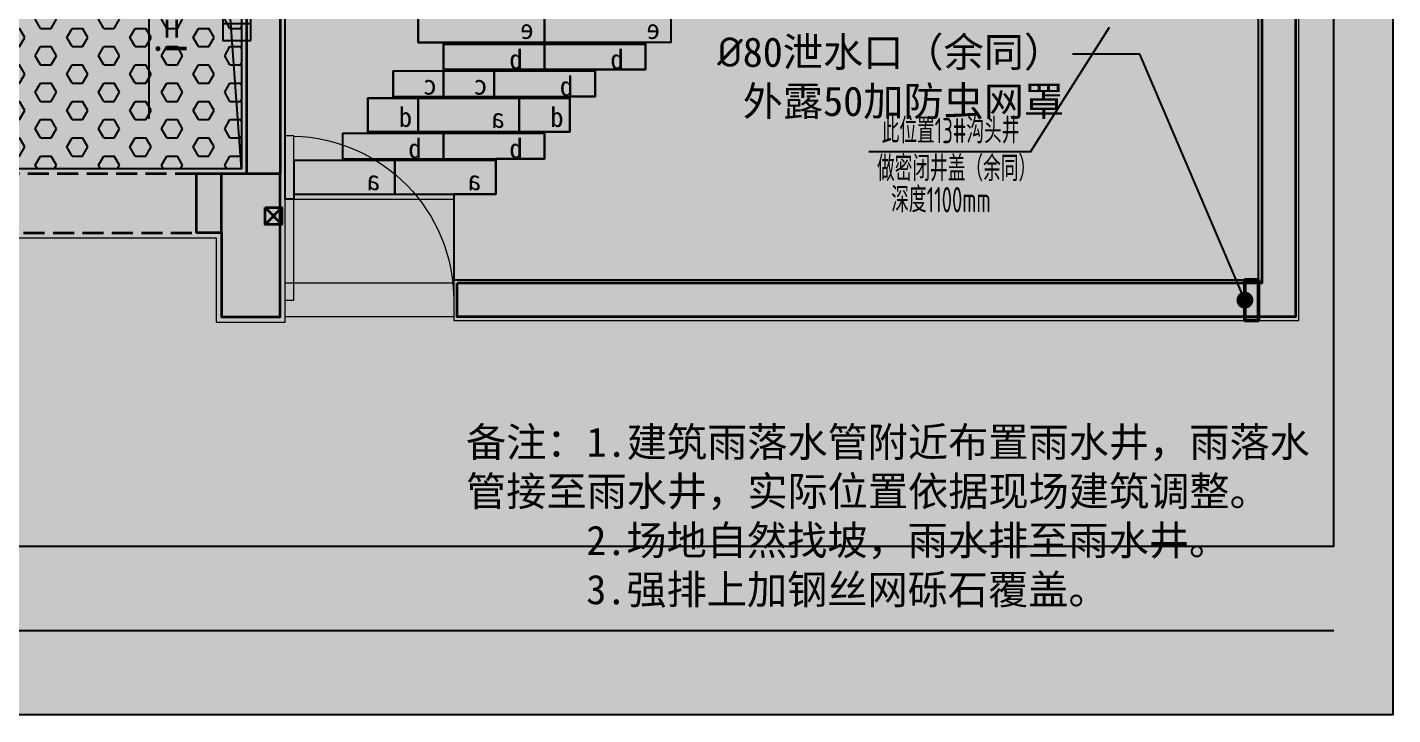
# Model space of a CAD drawing. Header units: inches. Extents: x 143994 to 247866, y 243815 to 272761.
# Drawn here: x 239756 to 247866, y 243815 to 247896 of the extents above; entities that cross this region are included whole.
import ezdxf
from ezdxf.enums import TextEntityAlignment as Align

# ---------------------------------------------------------------- set-up
doc = ezdxf.new("R2010")
doc.units = ezdxf.units.IN
doc.header["$LTSCALE"] = 1000
doc.header["$MEASUREMENT"] = 0
doc.linetypes.add('DASH', pattern=[0.35, 0.25, -0.1])
doc.layers.get('DEFPOINTS').update_dxf_attribs({"color": 62})
for name, color, linetype in [('0-dim', 90, 'Continuous'), ('0-fm', 30, 'Continuous'), ('0-hat', 251, 'Continuous'), ('0-IND', 210, 'Continuous'), ('0-pat', 252, 'Continuous'), ('0-word', 131, 'Continuous'), ('0-建筑2F', 127, 'Continuous'), ('00给水标注', 13, 'Continuous'), ('00雨水标注', 3, 'Continuous'), ('00雨水管件', 64, 'Continuous'), ('A-Anno-Lead', 2, 'Continuous'), ('PUB_HATCH', 8, 'Continuous')]:
    doc.layers.add(name, color=color, linetype=linetype)
for name, color, linetype, lineweight in [('00雨水管', 60, 'Continuous', 50), ('A-Flr-Door', 8, 'Continuous', 9), ('A-Flr-Stairs', 8, 'Continuous', 9), ('A-M-Paint-Sill', 173, 'Continuous', 9), ('A-M-Stone', 11, 'Continuous', 15), ('A-Wall', 254, 'Continuous', 35)]:
    doc.layers.add(name, color=color, linetype=linetype, lineweight=lineweight)
doc.styles.add('ECADI', font='hzs.shx', dxfattribs={"width": 0.7, "bigfont": 'hztxt.shx'})
doc.styles.add('HS2', font='')
doc.styles.get('HS2').set_extended_font_data('SimHei')
doc.dimstyles.new('HS-TEXT50', dxfattribs={"dimscale": 5, "dimtxt": 35, "dimasz": 20, "dimexe": 5, "dimexo": 5, "dimgap": 10, "dimtad": 0, "dimdec": 0, "dimdsep": 46, "dimtxsty": 'HS2', "dimblk": 'DOT', "dimcen": 10, "dimdle": 5, "dimclrd": 256, "dimclre": 256, "dimclrt": 4, "dimadec": 0, "dimazin": 0, "dimtfac": 1, "dimtdec": 0, "dimtix": 1, "dimtofl": 0, "dimtmove": 2, "dimatfit": 3, "dimldrblk": 'DOT', "dimfxl": 1, "dimtolj": 1, "dimtzin": 0, "dimarcsym": 0})
pattern_1 = [(0, (36396.67, 147322.27), (0, 108.253175), [62.5, -125]), (120, (36396.67, 147322.27), (-93.75, -54.12659), [62.5, -125]), (60, (36459.17, 147322.27), (-93.75, 54.12659), [62.5, -125])]

# ---------------------------------------------------------------- blocks, each defined once
blk = doc.blocks.new('SLOP MARK')
at = {"layer": '0-dim', "color": 4}
blk.add_lwpolyline([(-13.8, 0), (13.8, 0), (9.47, 2.5)], dxfattribs=at)
at = {"layer": '0-word', "style": 'HS2', "flags": 4}
blk.add_attdef('i=1%', text='', height=3.5, dxfattribs=at).set_placement((-1.9, 1), align=Align.CENTER)
blk = doc.blocks.new('_Dot')
at = {"color": 0, "linetype": 'ByBlock', "lineweight": -2}
blk.add_line((-0.5, 0), (-1, 0), dxfattribs=at)
at = {"color": 0, "linetype": 'ByBlock', "lineweight": -2, "const_width": 0.5}
blk.add_lwpolyline([(-0.25, 0, 1), (0.25, 0, 1)], format="xyb", close=True, dxfattribs=at)
blk = doc.blocks.new('*U453')
at = {"layer": 'A-Wall'}
for p, q in [((-2050, 350), (-1900, 350)), ((-1900, 350), (-1900, 0)), ((0, 350), (0, 0)), ((0, 350), (1350, 350)), ((-2050, 0), (-1900, 0)), ((0, 0), (1350, 0))]:
    blk.add_line(p, q, dxfattribs=at)
at = {"layer": 'A-Wall', "linetype": 'DASH', "ltscale": 0.5}
for p, q in [((-1900, 350), (0, 350)), ((0, 0), (-1900, 0))]:
    blk.add_line(p, q, dxfattribs=at)
blk = doc.blocks.new('预埋支撑结构')
at = {"layer": 'A-Wall', "color": 1}
for p, q in [((0, 0), (100, -100)), ((100, 0), (0, -100))]:
    blk.add_line(p, q, dxfattribs=at)
blk.add_lwpolyline([(0, 0), (100, 0), (100, -100), (0, -100)], close=True, dxfattribs=at)
blk = doc.blocks.new('$DorLib2D$00000001')
for p, q in [((0.45, 0.975), (0.5, 0.975)), ((0.45, 0), (0.45, 0.975)), ((0.5, 0), (0.5, 0.975)), ((0.5, 0), (0.45, 0))]:
    blk.add_line(p, q)
at = {"lineweight": 13}
blk.add_arc((0.475, 0), 0.975, 91.46928, 180, dxfattribs=at)
blk = doc.blocks.new('A$C300209DD')
blk.add_lwpolyline([(0, 0), (600, 0), (600, -150), (0, -150)], close=True)
at = {"layer": '0-word', "color": 4, "insert": (130.1, -31.3), "char_height": 116.7, "attachment_point": 1, "rotation": 360, "style": 'HS2'}
blk.add_mtext('b', dxfattribs=at)
blk = doc.blocks.new('A$C76955CBD')
blk.add_lwpolyline([(0, 0), (600, 0), (600, -200), (0, -200)], close=True)
at = {"layer": '0-word', "color": 4, "insert": (85.6, -60.3), "char_height": 116.7, "attachment_point": 1, "rotation": 360, "style": 'HS2'}
blk.add_mtext('a', dxfattribs=at)
blk = doc.blocks.new('A$C28AF7A45')
blk.add_lwpolyline([(0, 0), (0, -200), (750, -200), (750, 0)], close=True)
at = {"layer": '0-word', "color": 4, "insert": (64.9, -62.2), "char_height": 116.7, "attachment_point": 1, "rotation": 360, "style": 'HS2'}
blk.add_mtext('e', dxfattribs=at)
blk = doc.blocks.new('A$C378B29CF')
blk.add_lwpolyline([(0, 0), (300, 0), (300, -200), (0, -200)], close=True)
at = {"layer": '0-word', "color": 4, "insert": (36.8, -54.9), "char_height": 116.7, "attachment_point": 1, "rotation": 360, "style": 'HS2'}
blk.add_mtext('d', dxfattribs=at)
blk = doc.blocks.new('A$C43E706E6')
blk.add_lwpolyline([(0, 0), (300, 0), (300, -150), (0, -150)], close=True)
at = {"layer": '0-pat'}
blk.add_lwpolyline([(300, -150), (300, 0)], dxfattribs=at)
at = {"layer": '0-word', "color": 4, "insert": (40.8, -22.9), "char_height": 116.7, "attachment_point": 1, "rotation": 360, "style": 'HS2'}
blk.add_mtext('c', dxfattribs=at)
blk = doc.blocks.new('5Q4QW5W')
at = {"layer": '0-fm'}
for points in [[(380737.6, 244462.6), (380737.6, 244262.6), (381937.6, 244262.6), (381937.6, 244462.6)], [(380887.6, 244252.6), (382087.6, 244252.6), (382087.6, 244102.6), (380887.6, 244102.6)], [(381037.6, 244092.6), (381037.6, 243942.6), (381937.6, 243942.6), (381937.6, 244092.6)], [(382387.6, 243932.6), (381187.6, 243932.6), (381187.6, 243782.6), (382387.6, 243782.6)], [(381337.6, 243772.6), (382237.6, 243772.6), (382237.6, 243622.6), (381337.6, 243622.6)], [(382687.6, 243612.6), (381187.6, 243612.6), (381187.6, 243412.6), (382687.6, 243412.6)], [(381337.6, 243402.6), (381337.6, 243252.6), (382537.6, 243252.6), (382537.6, 243402.6)], [(381637.6, 243242.6), (382837.6, 243242.6), (382837.6, 243092.6), (381637.6, 243092.6)], [(382987.6, 243082.6), (381787.6, 243082.6), (381787.6, 242882.6), (382987.6, 242882.6)], [(381937.6, 242872.6), (383137.6, 242872.6), (383137.6, 242722.6), (381937.6, 242722.6)], [(382227.6, 242712.6), (383427.6, 242712.6), (383427.6, 242512.6), (382227.6, 242512.6)]]:
    blk.add_lwpolyline(points, close=True, dxfattribs=at)
at = {"layer": '0-pat'}
blk.add_lwpolyline([(381787.6, 243782.6), (381787.6, 243932.6)], dxfattribs=at)
for name, p in [('A$C76955CBD', (380737.6, 244462.6)), ('A$C76955CBD', (381337.6, 244462.6)), ('A$C43E706E6', (380887.6, 244252.6)), ('A$C300209DD', (381187.6, 244252.6)), ('A$C43E706E6', (381787.6, 244252.6)), ('A$C43E706E6', (381037.6, 244092.6)), ('A$C300209DD', (381337.6, 244092.6)), ('A$C300209DD', (381187.6, 243932.6)), ('A$C300209DD', (381787.6, 243932.6)), ('A$C43E706E6', (381337.6, 243772.6)), ('A$C300209DD', (381637.6, 243772.6)), ('A$C28AF7A45', (381187.6, 243612.6)), ('A$C28AF7A45', (381937.6, 243612.6)), ('A$C300209DD', (381337.6, 243402.6)), ('A$C300209DD', (381937.6, 243402.6)), ('A$C300209DD', (381637.6, 243242.6)), ('A$C43E706E6', (382237.6, 243242.6)), ('A$C43E706E6', (382537.6, 243242.6)), ('A$C378B29CF', (381787.6, 243082.6)), ('A$C76955CBD', (382087.6, 243082.6)), ('A$C378B29CF', (382687.6, 243082.6)), ('A$C300209DD', (381937.6, 242872.6)), ('A$C300209DD', (382537.6, 242872.6)), ('A$C76955CBD', (382227.6, 242712.6)), ('A$C76955CBD', (382827.6, 242712.6))]:
    blk.add_blockref(name, p, dxfattribs=at)
blk = doc.blocks.new('A$C3A954F53')
at = {"layer": '0-hat'}
h = blk.add_hatch(dxfattribs=at)
h.set_pattern_fill('HEX', color=256, scale=500)
h.set_pattern_definition(pattern_1)
h.paths.add_polyline_path([(3259.6, 0.1), (2859.5, 0.1), (2859.5, -34.5), (619.5, -34.5), (619.5, 0.5), (0, 0), (0, -2609.5), (3259.5, -2609.5)])
h = blk.add_hatch(dxfattribs=at)
h.set_pattern_fill('HEX', color=256, scale=500)
h.set_pattern_definition(pattern_1)
h.paths.add_polyline_path([(3519.5, 0.1), (3919.5, 0.1), (3919.5, -34.5), (6159.5, -34.5), (6159.5, 0.5), (6779.1, 0), (6779.1, -2609.5), (3519.6, -2609.5)])
at = {"layer": 'DEFPOINTS'}
for points in [[(3259.6, 0.1), (2859.5, 0.1), (2859.5, -34.5), (619.5, -34.5), (619.5, 0.5), (0, 0), (0, -2609.5), (3259.5, -2609.5)], [(3519.5, 0.1), (3919.5, 0.1), (3919.5, -34.5), (6159.5, -34.5), (6159.5, 0.5), (6779.1, 0), (6779.1, -2609.5), (3519.6, -2609.5)]]:
    blk.add_lwpolyline(points, close=True, dxfattribs=at)
blk = doc.blocks.new('1442323')
at = {"layer": 'PUB_HATCH', "color": 127}
blk.add_line((698526.9, -393189.3), (698375.3, -391109.8), dxfattribs=at)
blk = doc.blocks.new('雨水口')
at = {"layer": '00雨水管件'}
for p, q in [((641335.4, -256989.9), (641335.4, -256824.7)), ((641439.6, -256989.9), (641439.6, -256824.7))]:
    blk.add_line(p, q, dxfattribs=at)
blk.add_lwpolyline([(641234.5, -256824.7), (641545.4, -256824.7), (641545.4, -256989.9), (641234.5, -256989.9)], close=True, dxfattribs=at)
blk = doc.blocks.new('A$C0DD370A0')
at = {"layer": '00雨水管', "color": 4}
blk.add_lwpolyline([(0, 0), (-80, 0), (-80, -240), (0, -240)], close=True, dxfattribs=at)
at = {"layer": '0-fm'}
ref = blk.add_blockref('SLOP MARK', (-6587.9, 1646.8), dxfattribs=dict(at, xscale=-50, yscale=50, zscale=50, rotation=270))
ref.add_attrib('i=1%', 'i=1%', dxfattribs={"layer": '0-word', "height": 175, "rotation": 90, "style": 'HS2'}).set_placement((-6365.9, 1551.9), align=Align.CENTER)
at = {"layer": '0-dim', "color": 4, "insert": (-1153.9, 1440.5), "char_height": 175, "attachment_point": 3, "style": 'HS2'}
blk.add_mtext('{\\fISOCPEUR|b0|i0|c134|p34;%%C}80泄水口（余同）\\P外露50加防虫网罩', dxfattribs=at)
at = {"layer": '0-dim', "annotation_type": 0, "has_hookline": 1, "hookline_direction": 0, "horizontal_direction": (-1, 0, 0)}
blk.add_leader([(-80, -120), (-704, 1340.5), (-1103.9, 1340.5)], dimstyle='HS-TEXT50', override={"dimgap": 10, "dimtad": 0}, dxfattribs=at)

msp = doc.modelspace()

# ---------------------------------------------------------------- hatches: boundary and pattern name
at = {"layer": 'DEFPOINTS'}
h = msp.add_hatch(dxfattribs=at)
h.set_pattern_fill('ANSI31', color=250)
h.set_pattern_definition([(45, (0, 0), (-1.122532015, 1.122532015), [])])
h.paths.add_polyline_path([(247866.03, 243814.78), (223286.02, 243814.78), (223286.02, 270814.78), (247866.03, 270814.78)])

# ---------------------------------------------------------------- linework, layer by layer
at = {"layer": '0-IND', "linetype": 'ByBlock'}
msp.add_line((213791.03, 244314.78), (247516.03, 244314.78), dxfattribs=at)
at = {"layer": '00雨水标注'}
for q in [(246182.94, 247896.1), (244755.15, 247155.91)]:
    msp.add_line((245715.29, 247155.91), q, dxfattribs=at)
at = {"layer": 'A-Anno-Lead', "color": 1, "const_width": 13.33}
msp.add_lwpolyline([(241218.2, 246782.77, 1), (241218.2, 246769.44, 1)], format="xyb", close=True, dxfattribs=at)
at = {"layer": 'A-Flr-Stairs'}
msp.add_lwpolyline([(241288.2, 246876.11), (242288.2, 246876.1), (242288.2, 246176.1), (241288.2, 246176.11)], close=True, dxfattribs=at)
msp.add_lwpolyline([(242288.2, 246376.1), (241288.2, 246376.1)], dxfattribs=at)
at = {"layer": 'A-M-Paint-Sill'}
msp.add_lwpolyline([(247068.2, 250701.1), (247068.2, 246396.11), (242528.2, 246396.11), (242528.2, 246396.11), (242288.2, 246396.11), (242288.2, 246156.11), (247308.2, 246156.11), (247308.2, 266096.1), (247068.2, 266096.1), (247068.2, 250901.1)], dxfattribs=at)
at = {"layer": 'A-M-Stone'}
msp.add_line((241028.2, 248896.1), (241028.2, 247056.1), dxfattribs=at)
for points in [[(235828.2, 246646.1), (240878.2, 246646.1), (240878.2, 246146.1), (241288.2, 246146.1), (241288.2, 248866.1)], [(241028.2, 247056.1), (237768.2, 247056.1)]]:
    msp.add_lwpolyline(points, dxfattribs=at)
at = {"layer": 'A-Wall'}
for p, q in [((241058.2, 248896.1), (241058.2, 247026.1)), ((241258.2, 248896.1), (241258.2, 247026.1)), ((240908.2, 246676.1), (240908.2, 247026.1)), ((242508.2, 246376.11), (242308.2, 246376.11))]:
    msp.add_line(p, q, dxfattribs=at)
for points in [[(247288.2, 251001.1), (247288.2, 246176.11), (242308.2, 246176.11), (242308.2, 246376.11)], [(247088.2, 251001.1), (247088.2, 246376.11), (242508.2, 246376.11), (242508.2, 246376.11)], [(240908.2, 246676.1), (240908.2, 246176.1), (241258.2, 246176.1), (241258.2, 247026.1), (240908.2, 247026.1)]]:
    msp.add_lwpolyline(points, dxfattribs=at)
at = {"layer": 'A-Wall', "const_width": 10}
msp.add_lwpolyline([(241058.2, 248896.1), (241058.2, 247026.1), (240908.2, 247026.1), (240908.2, 246176.1), (241258.2, 246176.1), (241258.2, 248896.1)], dxfattribs=at)
at = {"layer": 'DEFPOINTS', "linetype": 'ByBlock'}
for points in [[(212766.03, 270814.78), (247866.03, 270814.78), (247866.03, 243814.78), (212766.03, 243814.78)], [(213116.03, 244814.78), (247516.03, 244814.78), (247516.03, 270414.78), (213116.03, 270414.78)]]:
    msp.add_lwpolyline(points, close=True, dxfattribs=at)
at = {"layer": 'DEFPOINTS'}
msp.add_lwpolyline([(247866.03, 243814.78), (223286.02, 243814.78), (223286.02, 270814.78), (247866.03, 270814.78)], close=True, dxfattribs=at)
for points in [[(243578.2, 248006.1), (243578.2, 247806.1), (243428.2, 247806.1), (243428.2, 247646.1), (243128.2, 247646.1), (243128.2, 247486.1), (242978.2, 247486.1), (242978.2, 247276.1), (242828.2, 247276.1), (242828.2, 247116.1), (242538.2, 247116.1), (242538.2, 246906.1), (242288.2, 246906.1), (242288.2, 246396.11), (247068.19, 246396.11), (247068.2, 250671.1)], [(242078.2, 248006.1), (242078.2, 247806.1), (242228.2, 247806.1), (242228.2, 247636.1), (241928.2, 247636.1), (241928.2, 247486.1), (241928.2, 247476.1), (241778.2, 247476.1), (241778.2, 247266.1), (241628.2, 247266.1), (241628.2, 247106.1), (241338.2, 247106.1), (241338.2, 246876.1), (241288.2, 246876.1), (241288.2, 248866.1)]]:
    msp.add_lwpolyline(points, dxfattribs=at)

# ---------------------------------------------------------------- block references
at = {"layer": '0-dim', "xscale": -1}
msp.add_blockref('5Q4QW5W', (624765.78, 4393.55), dxfattribs=at)
at = {"layer": '0-建筑2F'}
msp.add_blockref('1442323', (-457498.72, 640245.41), dxfattribs=at)
at = {"layer": '00给水标注', "xscale": -1, "rotation": 270}
msp.add_blockref('雨水口', (497907.86, -393416.15), dxfattribs=at)
at = {"layer": 'A-Flr-Door', "xscale": 1000, "yscale": -1000, "zscale": 100, "rotation": 180}
msp.add_blockref('$DorLib2D$00000001', (241788.2, 246276.11), dxfattribs=at)
at = {"layer": 'A-Wall', "xscale": -1}
msp.add_blockref('*U453', (238858.2, 246676.1), dxfattribs=at)
at = {"layer": 'A-Wall'}
msp.add_blockref('预埋支撑结构', (241168.2, 246826.11), dxfattribs=at)
at = {"layer": 'DEFPOINTS'}
for name, p in [('A$C0DD370A0', (247068.19, 246396.11)), ('A$C3A954F53', (234248.2, 249666.1))]:
    msp.add_blockref(name, p, dxfattribs=at)

# ---------------------------------------------------------------- texts
at = {"layer": '0-dim', "color": 4, "insert": (242361.64, 245520.88), "char_height": 175, "width": 5135.7692, "attachment_point": 1, "style": 'HS2'}
msp.add_mtext('备注：1.建筑雨落水管附近布置雨水井，雨落水管接至雨水井，实际位置依据现场建筑调整。\\P      2.场地自然找坡，雨水排至雨水井。\\P      3.强排上加钢丝网砾石覆盖。', dxfattribs=at)
at = {"layer": '00雨水标注', "style": 'ECADI', "width": 0.7}
for s, p in [('此位置13#沟头井', (244830.73, 247207.62)), ('做密闭井盖（余同）', (244803.19, 246982.97)), ('深度1100mm', (244887.43, 246797.45))]:
    msp.add_text(s, height=150, dxfattribs=at).set_placement(p)

doc.saveas('drawing.dxf')
